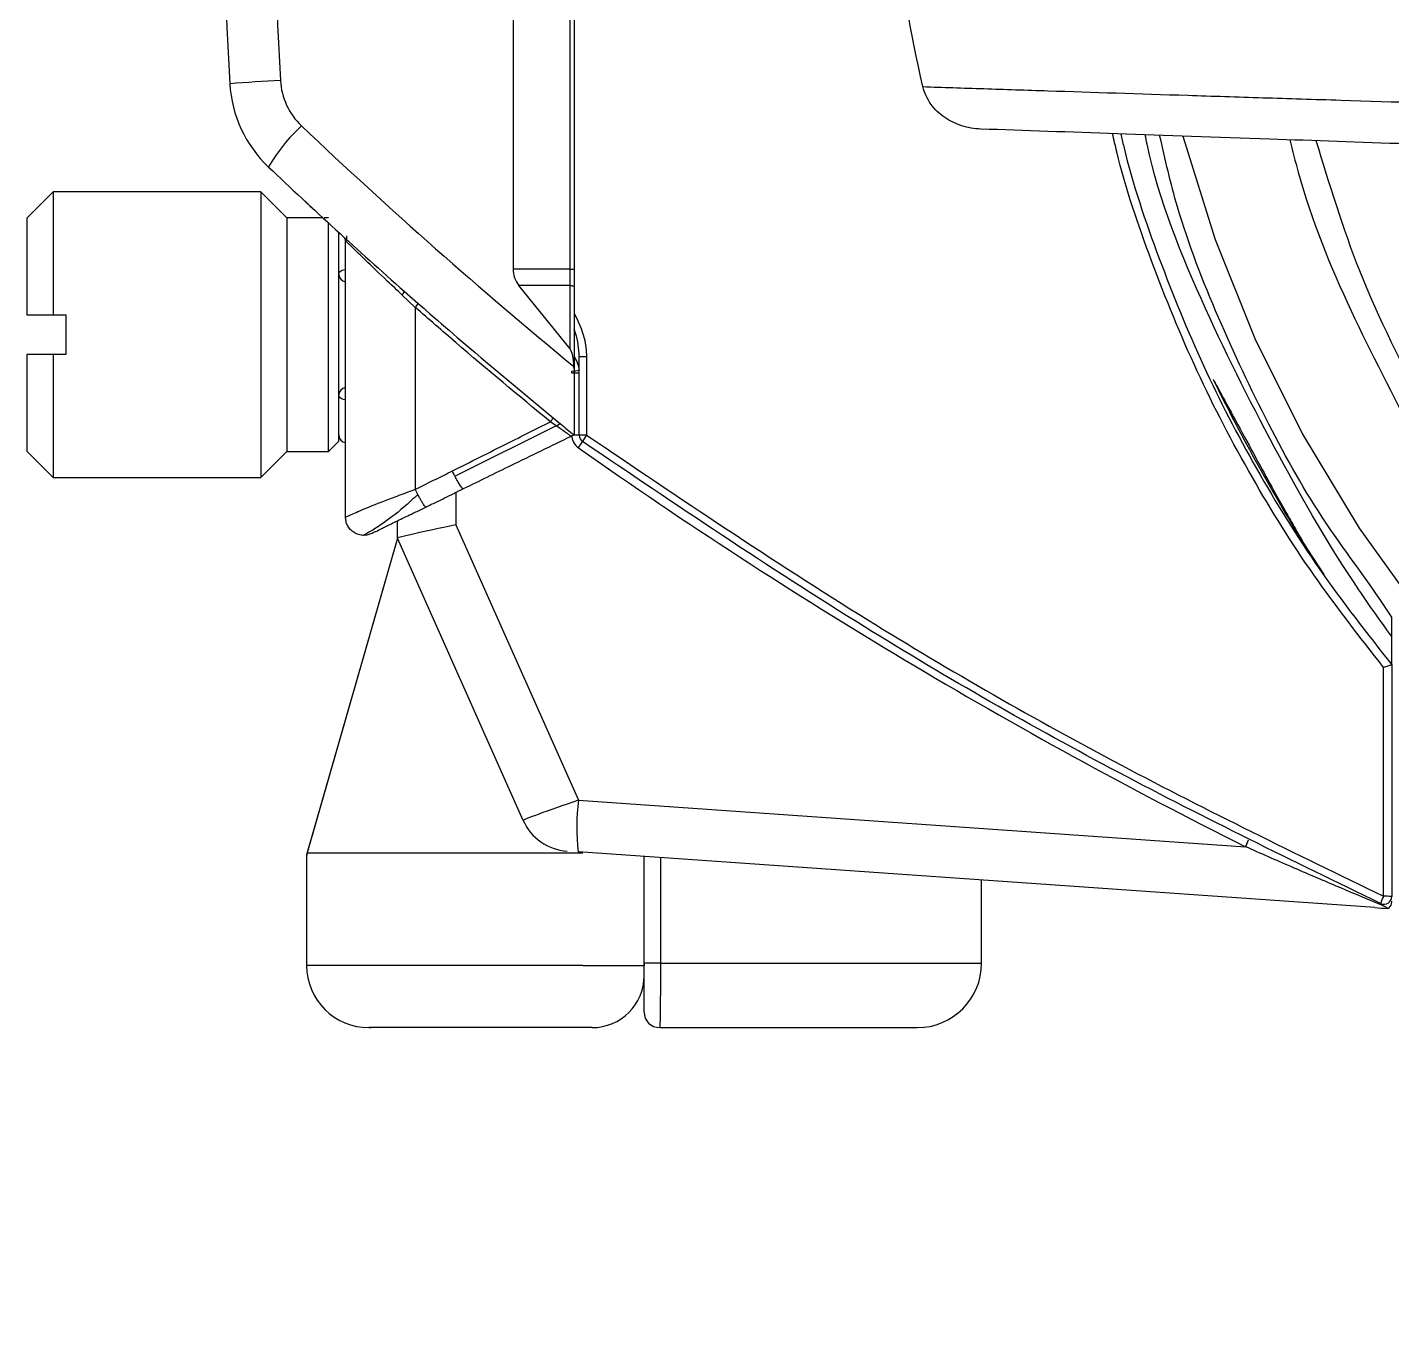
# Model space of a CAD drawing. Extents: x 9.3 to 87.2, y 1.1 to 68.8.
# Drawn here: x 9.304 to 11.932, y 24.154 to 26.644 of the extents above; entities that cross this region are included whole.
import ezdxf

# ---------------------------------------------------------------- set-up
doc = ezdxf.new("R2010")
doc.units = 0
doc.header["$MEASUREMENT"] = 0
doc.layers.add('OBJECT', color=7, linetype='CONTINUOUS')

msp = doc.modelspace()

# ---------------------------------------------------------------- linework, layer by layer
at = {"layer": 'OBJECT'}
for p, q in [((10.24, 28.0512), (10.24, 26.1781)), ((10.3498, 26.1781), (10.3498, 28.0512)), ((10.3574, 28.0512), (10.3574, 26.1781)), ((9.3544, 26.3268), (9.3044, 26.2768)), ((9.7544, 26.3268), (9.3544, 26.3268)), ((9.3544, 26.3268), (9.3544, 26.0893)), ((9.8044, 26.2768), (9.7544, 26.3268)), ((9.7544, 26.3268), (9.7544, 25.7768)), ((9.3044, 26.0893), (9.3044, 26.2768)), ((9.8737, 26.2768), (9.8044, 26.2768)), ((9.8044, 26.2768), (9.8044, 25.8268)), ((9.8844, 26.2768), (9.8763, 26.2768)), ((9.8844, 25.8268), (9.8844, 26.2669)), ((9.9044, 26.0518), (9.9044, 26.2486)), ((9.9174, 25.7001), (9.9174, 26.2323)), ((9.9191, 26.2423), (9.9191, 26.2343)), ((10.3498, 26.1781), (10.24, 26.1781)), ((10.3498, 26.1781), (10.3574, 26.1781)), ((10.3574, 26.1781), (10.3574, 26.1439)), ((10.0517, 26.1043), (10.0264, 26.128)), ((10.0303, 26.1355), (10.0573, 26.1118)), ((10.3497, 26.0242), (10.2511, 26.1466)), ((10.3497, 26.1466), (10.2511, 26.1466)), ((10.3497, 26.0242), (10.3497, 26.1466)), ((10.3574, 26.1439), (10.3574, 25.9861)), ((10.0517, 26.1043), (10.0517, 25.7538)), ((9.3544, 26.0893), (9.3044, 26.0893)), ((9.3794, 26.0893), (9.3544, 26.0893)), ((9.3794, 26.0143), (9.3794, 26.0893)), ((9.9044, 25.8468), (9.9044, 26.0518)), ((9.3044, 25.8268), (9.3044, 26.0143)), ((9.3544, 26.0143), (9.3544, 25.7768)), ((9.3544, 26.0143), (9.3794, 26.0143)), ((10.3674, 25.8581), (10.3674, 26.0089)), ((10.3533, 25.9772), (10.3531, 25.9816)), ((10.3674, 25.9772), (10.3533, 25.9772)), ((10.3574, 25.9861), (10.3573, 25.9901)), ((10.3173, 25.8914), (10.3312, 25.8799)), ((10.3232, 25.8759), (10.1282, 25.7791)), ((10.3245, 25.8751), (10.3232, 25.8759)), ((9.8844, 25.8268), (9.9044, 25.8468)), ((10.3674, 25.8581), (10.3564, 25.8581)), ((9.3044, 25.8268), (9.3544, 25.7768)), ((9.7544, 25.7768), (9.8044, 25.8268)), ((9.8044, 25.8268), (9.8844, 25.8268)), ((9.3544, 25.7768), (9.7544, 25.7768)), ((10.0567, 25.7438), (10.0517, 25.7538)), ((10.1299, 25.7477), (10.1299, 25.6854)), ((10.0618, 25.7145), (10.0722, 25.7196)), ((10.0174, 25.6599), (10.0174, 25.6932)), ((10.1299, 25.6854), (10.366, 25.1551)), ((10.0174, 25.6599), (9.8424, 25.0496)), ((10.0174, 25.6599), (9.8435, 25.0537)), ((10.0174, 25.6599), (10.0174, 25.6599)), ((10.2596, 25.1159), (10.0174, 25.6599)), ((11.7699, 25.638), (11.8015, 25.5894)), ((11.9324, 25.4162), (11.9324, 25.5072)), ((11.9324, 25.4158), (11.9324, 25.4158)), ((10.366, 25.1551), (11.6507, 25.0653)), ((9.8424, 25.0496), (9.8424, 24.8368)), ((9.8424, 25.0454), (9.8424, 24.8368)), ((9.8435, 25.0537), (10.3744, 25.0537)), ((11.8999, 24.948), (10.3653, 25.0553)), ((10.4924, 24.8408), (10.4924, 25.0465)), ((10.5238, 25.0443), (10.5238, 24.8408)), ((11.1424, 24.8408), (11.1424, 25.001)), ((10.3742, 24.8368), (9.8424, 24.8368)), ((10.3742, 24.8368), (10.4924, 24.8368)), ((10.5238, 24.8408), (10.4924, 24.8408)), ((10.4924, 24.8408), (10.4924, 24.8368)), ((10.5238, 24.8408), (11.1424, 24.8408)), ((9.9624, 24.7168), (9.9674, 24.7168)), ((10.3924, 24.7168), (9.9624, 24.7168)), ((10.5224, 24.7168), (11.0184, 24.7168))]:
    msp.add_line(p, q, dxfattribs=at)
at = {"layer": 'OBJECT', "flags": 128}
for points in [[(11.5301, 26.4341), (11.5921, 26.2349), (11.669, 26.044), (11.7607, 25.8597), (11.8696, 25.6787), (11.9927, 25.5072), (11.9927, 25.5072), (11.9927, 25.5072)], [(9.9047, 26.2483), (9.9047, 26.2479), (9.9044, 26.2451)], [(9.9044, 26.1685), (9.9047, 26.1702), (9.9055, 26.1719), (9.9069, 26.1735), (9.9087, 26.1748), (9.9109, 26.176), (9.9135, 26.1768), (9.9162, 26.1773), (9.9174, 26.1775)], [(10.3497, 26.1466), (10.3513, 26.1465), (10.3528, 26.1462), (10.3541, 26.146), (10.3552, 26.1456), (10.3562, 26.1452), (10.3568, 26.1448), (10.3572, 26.1444), (10.3574, 26.1439)], [(9.9174, 25.9261), (9.9162, 25.9262), (9.9135, 25.9267), (9.9109, 25.9276), (9.9087, 25.9287), (9.9069, 25.9301), (9.9055, 25.9316), (9.9047, 25.9333), (9.9044, 25.9351)]]:
    msp.add_lwpolyline(points, dxfattribs=at)
at = {"layer": 'OBJECT'}
for centre, radius, start, end in [((19.7979, 27.1146), 10.12, 176.71672, 183.28328), ((19.7865, 27.1146), 10.011, 176.71672, 183.28328), ((9.9925, 22.6481), 3.8984, 92.9488, 94.3837), ((9.9341, 26.5488), 0.24, 183.2833, 226.5362), ((9.9227, 26.5488), 0.131, 183.2833, 226.5362), ((10.0558, 26.2092), 0.3311, 132.393, 150.0256), ((16.719, 33.7196), 10.0108, 226.53621, 230.54436), ((16.7304, 33.7196), 10.1198, 226.53621, 228.54149), ((9.9074, 26.2323), 0.01, 0, 47.6578), ((10.2902, 26.1781), 0.0502, 179.9837, 218.8198), ((9.9194, 26.1685), 0.015, 180, 262.3377), ((10.0194, 26.1364), 0.0109, 309.8265, 355.3221), ((10.0299, 26.1262), 0.0309, 314.7882, 332.1611), ((10.3782, 25.3849), 0.6241, 89.6812, 90.9948), ((10.3005, 26.5552), 0.576, 275.2422, 276.6422), ((14.9854, 27.6327), 3.784, 206.1402, 211.8133), ((9.9194, 25.9351), 0.015, 97.6623, 180), ((10.2898, 25.9045), 0.0304, 316.6579, 334.3682), ((10.3333, 25.8699), 0.0102, 101.6118, 149.5998), ((16.7304, 33.7196), 10.1198, 230.77717, 230.96793), ((9.9194, 25.8585), 0.015, 180, 262.3377), ((10.3833, 25.8581), 0.03, 180, 234.83), ((10.3101, 25.8774), 0.071, 321.9882, 333.6919), ((16.1343, 34.0198), 10.0143, 234.82998, 243.40212), ((10.3782, 25.3086), 0.5496, 89.6398, 91.1294), ((10.3824, 25.8581), 0.015, 180, 234.83), ((10.4501, 25.8056), 0.0863, 142.4362, 152.1915), ((10.7697, 25.1021), 0.4071, 172.5186, 186.5929), ((10.3509, 25.1566), 0.1, 204, 266), ((11.5935, 25.0979), 0.0658, 330.2933, 343.0397), ((9.8724, 25.0454), 0.03, 164, 180), ((11.9673, 24.9419), 0.0579, 151.2857, 166.2921), ((11.9174, 24.9693), 0.015, 245.0224, 360), ((11.9206, 24.8505), 0.1194, 84.3515, 91.9737), ((11.9174, 24.9588), 0.015, 312.557, 0.068), ((9.9624, 24.8368), 0.12, 180, 270), ((9.9624, 24.8368), 0.12, 180, 270), ((11.0184, 24.8408), 0.124, 270, 0), ((10.3924, 24.8168), 0.1, 270, 0), ((10.5224, 24.7468), 0.03, 180, 270)]:
    msp.add_arc(centre, radius, start, end, dxfattribs=at)
for centre, major_axis, ratio, start_param, end_param in [((10.3474, 25.9896), (-0.0011, 0.0366), 0.271482, 4.719028, 5.939101), ((10.1374, 25.6854), (0.12, 0.0255), 0.012635, 1.630172, 3.138907), ((10.3735, 25.155), (0.114, 0.0391), 0.020892, 1.629338, 3.143445), ((11.8994, 25.0483), (0.368, -0.0279), 0.270871, 4.73445, 4.802762)]:
    msp.add_ellipse(centre, major_axis=major_axis, ratio=ratio, start_param=start_param, end_param=end_param, dxfattribs=at)
msp.add_open_spline([(11.0295, 26.5294), (11.0057, 26.6333), (10.9873, 26.7381), (10.9746, 26.844)], degree=3, dxfattribs=at)
for points, knots in [([(11.0295, 26.5294), (11.0674, 26.5282), (11.1065, 26.5269), (11.187, 26.5242), (11.2284, 26.5229), (11.356, 26.5187), (11.4456, 26.5158), (11.5868, 26.5113), (11.635, 26.5098), (11.7334, 26.5066), (11.7835, 26.5051), (11.9369, 26.5003), (12.0429, 26.497), (12.1525, 26.4938)], [0, 0, 0, 0, 0.125, 0.125, 0.25, 0.25, 0.5, 0.5, 0.625, 0.625, 0.75, 0.75, 1, 1, 1, 1]), ([(11.1409, 26.4477), (11.1285, 26.4482), (11.1164, 26.4502), (11.0988, 26.4558), (11.093, 26.4581), (11.0818, 26.4635), (11.0765, 26.4666), (11.0664, 26.4735), (11.0617, 26.4774), (11.0527, 26.486), (11.0486, 26.4907), (11.0378, 26.5058), (11.0323, 26.5172), (11.0295, 26.5294)], [0, 0, 0, 0, 0.25, 0.25, 0.375, 0.375, 0.5, 0.5, 0.625, 0.625, 0.75, 0.75, 1, 1, 1, 1]), ([(12.1867, 26.4112), (12.1112, 26.4139), (11.9401, 26.4198), (11.6769, 26.429), (11.3969, 26.4388), (11.2265, 26.4448), (11.1409, 26.4477)], [0, 0, 0, 0, 0.1876999, 0.425336, 0.7116642, 1, 1, 1, 1]), ([(11.9166, 25.4108), (11.8708, 25.4694), (11.7792, 25.5866), (11.6598, 25.778), (11.5544, 25.98), (11.469, 26.1901), (11.4162, 26.3438), (11.3974, 26.4273), (11.3948, 26.4389)], [0, 0, 0, 0, 0.192033, 0.384065, 0.581708, 0.779351, 0.969269, 1, 1, 1, 1]), ([(11.4107, 26.4383), (11.4125, 26.4302), (11.4307, 26.3486), (11.4825, 26.1987), (11.5667, 25.9909), (11.6705, 25.7905), (11.7907, 25.5967), (11.8851, 25.4761), (11.9324, 25.4158)], [0, 0, 0, 0, 0.021585, 0.216737, 0.4097, 0.602662, 0.801331, 1, 1, 1, 1]), ([(11.9324, 25.4702), (11.9109, 25.5001), (11.8315, 25.6108), (11.7105, 25.8217), (11.5677, 26.1047), (11.4823, 26.3148), (11.4588, 26.4306), (11.4576, 26.4367)], [0, 0, 0, 0, 0.101963, 0.377726, 0.672309, 0.982798, 1, 1, 1, 1]), ([(11.9324, 25.5072), (11.9324, 25.5072), (11.8934, 25.5696), (11.8012, 25.685), (11.6923, 25.8802), (11.5966, 26.0837), (11.5235, 26.2694), (11.496, 26.3895), (11.4854, 26.4357)], [0, 0, 0, 0, 0.000003, 0.212679, 0.425355, 0.64421, 0.863065, 1, 1, 1, 1]), ([(11.7362, 26.4269), (11.7414, 26.4061), (11.7696, 26.2928), (11.8485, 26.0992), (11.9351, 25.9343), (11.9775, 25.8536)], [0, 0, 0, 0, 0.103465, 0.561341, 1, 1, 1, 1]), ([(13.5744, 24.1542), (13.5109, 24.2034), (13.3558, 24.3235), (13.126, 24.5222), (12.8901, 24.743), (12.6767, 24.9625), (12.4761, 25.1907), (12.2935, 25.4202), (12.1346, 25.6614), (11.9959, 25.9083), (11.8675, 26.1608), (11.8127, 26.3409), (11.787, 26.4252)], [0, 0, 0, 0, 0.0821285, 0.2004023, 0.3102851, 0.4121531, 0.5131902, 0.6206654, 0.7115031, 0.8080168, 0.9101123, 1, 1, 1, 1]), ([(9.8389, 26.309), (9.8391, 26.3088), (9.8399, 26.308), (9.8459, 26.3025), (9.8547, 26.2944), (9.8578, 26.2914)], [0, 0, 0, 0, 0.249973, 0.729244, 1, 1, 1, 1]), ([(10.0264, 26.128), (10.0168, 26.1371), (9.9913, 26.1611), (9.9573, 26.1937), (9.9312, 26.219), (9.919, 26.2307), (9.9178, 26.2319), (9.9174, 26.2323)], [0, 0, 0, 0, 0.1819102, 0.4816572, 0.7035204, 0.8825854, 1, 1, 1, 1]), ([(10.3497, 26.1466), (10.3497, 26.1532), (10.3498, 26.1636), (10.3498, 26.1742), (10.3498, 26.1781)], [0, 0, 0, 0, 0.633024, 1, 1, 1, 1]), ([(10.312, 25.8837), (10.2511, 25.9341), (10.1635, 26.0067), (10.0778, 26.0815), (10.0517, 26.1043)], [0, 0, 0, 0, 0.695362, 1, 1, 1, 1]), ([(10.0573, 26.1118), (10.0623, 26.1074), (10.0873, 26.0855), (10.1731, 26.011), (10.2554, 25.9427), (10.3173, 25.8914)], [0, 0, 0, 0, 0.058487, 0.292436, 1, 1, 1, 1]), ([(10.3574, 26.093), (10.3652, 26.0773), (10.3785, 26.0507), (10.3808, 26.0212), (10.3817, 26.009)], [0, 0, 0, 0, 0.588277, 1, 1, 1, 1]), ([(10.3674, 26.0089), (10.3666, 26.0245), (10.3656, 26.0429), (10.3585, 26.0597), (10.3574, 26.0623)], [0, 0, 0, 0, 0.8437994, 1, 1, 1, 1]), ([(9.3044, 26.0143), (9.3046, 26.0143), (9.3213, 26.0143), (9.3379, 26.0143), (9.3544, 26.0143)], [0, 0, 0, 0, 0.013757, 1, 1, 1, 1]), ([(10.3574, 26.01), (10.36, 26.0055), (10.365, 25.9972), (10.3664, 25.9875), (10.3671, 25.9831)], [0, 0, 0, 0, 0.542755, 1, 1, 1, 1]), ([(10.3817, 26.009), (10.3817, 25.999), (10.3817, 25.9488), (10.3817, 25.8985), (10.3817, 25.8582)], [0, 0, 0, 0, 0.198944, 1, 1, 1, 1]), ([(10.3574, 25.9861), (10.3574, 25.9689), (10.3574, 25.9374), (10.3574, 25.8984), (10.3574, 25.872), (10.3574, 25.86), (10.3574, 25.859), (10.3574, 25.8586)], [0, 0, 0, 0, 0.284536, 0.523872, 0.715593, 0.908515, 1, 1, 1, 1]), ([(11.5884, 25.9656), (11.5884, 25.9656), (11.5885, 25.9655), (11.5889, 25.9648), (11.5903, 25.9622), (11.5973, 25.9494), (11.6273, 25.8944), (11.6657, 25.8231), (11.7054, 25.751), (11.7265, 25.7133), (11.7408, 25.6881), (11.7505, 25.6712), (11.757, 25.66), (11.7614, 25.6524), (11.7643, 25.6474), (11.7663, 25.644), (11.7676, 25.6418), (11.7686, 25.6402), (11.7692, 25.6391), (11.7696, 25.6384), (11.7698, 25.638), (11.7698, 25.638), (11.7699, 25.638)], [0, 0, 0, 0, 0.002462, 0.005592, 0.011395, 0.031458, 0.127303, 0.508242, 0.669348, 0.777529, 0.850153, 0.898918, 0.931686, 0.953736, 0.968608, 0.978674, 0.985525, 0.99023, 0.994707, 0.996706, 0.998724, 1, 1, 1, 1]), ([(10.1232, 25.7891), (10.1584, 25.8068), (10.2212, 25.8385), (10.2842, 25.8699), (10.312, 25.8837)], [0, 0, 0, 0, 0.5600076, 1, 1, 1, 1]), ([(10.3232, 25.8759), (10.3194, 25.8784), (10.3156, 25.8809), (10.312, 25.8837), (10.312, 25.8837)], [0, 0, 0, 0, 0.999838, 1, 1, 1, 1]), ([(10.3517, 25.8558), (10.3517, 25.8558), (10.3517, 25.8558), (10.3508, 25.8567), (10.346, 25.8601), (10.3385, 25.8654), (10.3308, 25.8707), (10.3259, 25.8741), (10.3245, 25.8751)], [0, 0, 0, 0, 0.000043, 0.218359, 0.436582, 0.659104, 0.904296, 1, 1, 1, 1]), ([(10.3517, 25.8558), (10.3129, 25.837), (10.2437, 25.8032), (10.1745, 25.7694), (10.144, 25.7546)], [0, 0, 0, 0, 0.559991, 1, 1, 1, 1]), ([(10.3574, 25.8586), (10.3569, 25.8584), (10.3561, 25.858), (10.3531, 25.8565), (10.3517, 25.8559), (10.3517, 25.8558)], [0, 0, 0, 0, 0.571058, 0.989565, 1, 1, 1, 1]), ([(11.911, 24.9557), (11.7421, 25.0379), (11.4036, 25.2026), (10.8886, 25.4977), (10.553, 25.7246), (10.3737, 25.8459)], [0, 0, 0, 0, 0.317099, 0.635226, 1, 1, 1, 1]), ([(10.3817, 25.8582), (10.5607, 25.7372), (10.8952, 25.511), (11.4093, 25.2165), (11.7473, 25.0521), (11.9165, 24.9698)], [0, 0, 0, 0, 0.36478, 0.681874, 1, 1, 1, 1]), ([(10.0517, 25.7538), (10.065, 25.7604), (10.0889, 25.7722), (10.1127, 25.7839), (10.1232, 25.7891)], [0, 0, 0, 0, 0.56, 1, 1, 1, 1]), ([(10.1282, 25.7791), (10.1272, 25.781), (10.1256, 25.7843), (10.1239, 25.7877), (10.1232, 25.7891)], [0, 0, 0, 0, 0.572422, 1, 1, 1, 1]), ([(10.144, 25.7546), (10.141, 25.7531), (10.1356, 25.7505), (10.1303, 25.7479), (10.1279, 25.7467)], [0, 0, 0, 0, 0.559999, 1, 1, 1, 1]), ([(10.144, 25.7546), (10.1435, 25.7548), (10.1423, 25.7553), (10.1382, 25.7613), (10.1333, 25.7695), (10.1299, 25.7759), (10.1282, 25.7791)], [0, 0, 0, 0, 0.263015, 0.548841, 0.778096, 1, 1, 1, 1]), ([(9.9174, 25.7001), (9.9188, 25.7008), (9.9219, 25.7024), (9.948, 25.714), (9.9838, 25.7283), (10.0205, 25.7423), (10.0412, 25.7499), (10.0517, 25.7538)], [0, 0, 0, 0, 0.207204, 0.439178, 0.705357, 0.850115, 1, 1, 1, 1]), ([(10.0567, 25.7438), (10.0477, 25.7355), (10.0226, 25.7125), (9.9897, 25.6875), (9.9666, 25.6735), (9.9544, 25.6664), (9.953, 25.6656), (9.9522, 25.6651)], [0, 0, 0, 0, 0.177427, 0.492533, 0.710269, 0.83149, 1, 1, 1, 1]), ([(10.0722, 25.7196), (10.0716, 25.7199), (10.0706, 25.7205), (10.0677, 25.7244), (10.0649, 25.7289), (10.0617, 25.7344), (10.0589, 25.7396), (10.0572, 25.7428), (10.0567, 25.7438)], [0, 0, 0, 0, 0.274207, 0.436282, 0.602017, 0.767753, 0.929825, 1, 1, 1, 1]), ([(10.0722, 25.7196), (10.0787, 25.7227), (10.0963, 25.7313), (10.1148, 25.7403), (10.1269, 25.7462), (10.1279, 25.7467)], [0, 0, 0, 0, 0.350278, 0.944651, 1, 1, 1, 1]), ([(9.976, 25.6726), (9.9796, 25.6744), (9.9867, 25.6781), (10.0077, 25.6886), (10.0292, 25.6989), (10.0463, 25.7071), (10.0553, 25.7114), (10.0598, 25.7136), (10.0612, 25.7142), (10.0617, 25.7145), (10.0618, 25.7145)], [0, 0, 0, 0, 0.249665, 0.499594, 0.749525, 0.874968, 0.962751, 0.987733, 0.995457, 1, 1, 1, 1]), ([(9.9524, 25.6651), (9.9522, 25.6651), (9.9489, 25.6651), (9.9424, 25.6661), (9.9336, 25.67), (9.9262, 25.6762), (9.921, 25.6838), (9.9179, 25.6919), (9.9176, 25.6974), (9.9174, 25.7001)], [0, 0, 0, 0, 0.011386, 0.180272, 0.355532, 0.530779, 0.699668, 0.857108, 1, 1, 1, 1]), ([(9.9677, 25.6686), (9.9653, 25.6676), (9.9604, 25.6655), (9.9551, 25.6652), (9.9524, 25.6651)], [0, 0, 0, 0, 0.49439, 1, 1, 1, 1]), ([(9.976, 25.6726), (9.9753, 25.6723), (9.9702, 25.6698), (9.9689, 25.6691), (9.9677, 25.6686)], [0, 0, 0, 0, 0.137585, 1, 1, 1, 1]), ([(11.9166, 25.4108), (11.9167, 25.4108), (11.9182, 25.4114), (11.9214, 25.4125), (11.9257, 25.4139), (11.9293, 25.4151), (11.9318, 25.4158), (11.9322, 25.4158), (11.9324, 25.4158)], [0, 0, 0, 0, 0.007854, 0.196331, 0.407797, 0.608211, 0.804022, 1, 1, 1, 1]), ([(11.9324, 25.4158), (11.9324, 25.3373), (11.9324, 25.1884), (11.9324, 25.0396), (11.9324, 24.9693)], [0, 0, 0, 0, 0.5274178, 1, 1, 1, 1]), ([(11.9165, 24.9698), (11.9165, 25.0401), (11.9166, 25.1871), (11.9166, 25.3341), (11.9166, 25.4108)], [0, 0, 0, 0, 0.478341, 1, 1, 1, 1]), ([(11.9161, 24.9516), (11.908, 24.955), (11.8812, 24.9661), (11.8195, 24.992), (11.7388, 25.0265), (11.6802, 25.0523), (11.6507, 25.0653)], [0, 0, 0, 0, 0.1083623, 0.3587283, 0.6763716, 1, 1, 1, 1]), ([(11.9251, 24.9465), (11.9247, 24.9467), (11.9231, 24.9475), (11.9192, 24.9496), (11.9161, 24.9516), (11.9161, 24.9516)], [0, 0, 0, 0, 0.239383, 0.98891, 1, 1, 1, 1]), ([(11.9251, 24.9465), (11.9254, 24.9465), (11.926, 24.9464), (11.927, 24.9474), (11.9275, 24.9478)], [0, 0, 0, 0, 0.590269, 1, 1, 1, 1]), ([(11.9324, 24.9588), (11.9324, 24.9589), (11.9324, 24.959), (11.9324, 24.9598), (11.9324, 24.9602)], [0, 0, 0, 0, 0.567892, 1, 1, 1, 1]), ([(10.4924, 24.7468), (10.4924, 24.7472), (10.4924, 24.7484), (10.4924, 24.7597), (10.4924, 24.7809), (10.4924, 24.8091), (10.4924, 24.8302), (10.4924, 24.8408)], [0, 0, 0, 0, 0.142178, 0.356867, 0.571312, 0.785654, 1, 1, 1, 1]), ([(10.5238, 24.8408), (10.5238, 24.8268), (10.5238, 24.799), (10.5236, 24.7619), (10.5232, 24.7338), (10.5228, 24.7189), (10.5225, 24.7174), (10.5224, 24.7168)], [0, 0, 0, 0, 0.214404, 0.428783, 0.643229, 0.857872, 1, 1, 1, 1])]:
    msp.add_open_spline(points, degree=3, knots=knots, dxfattribs=at)

doc.saveas('drawing.dxf')
